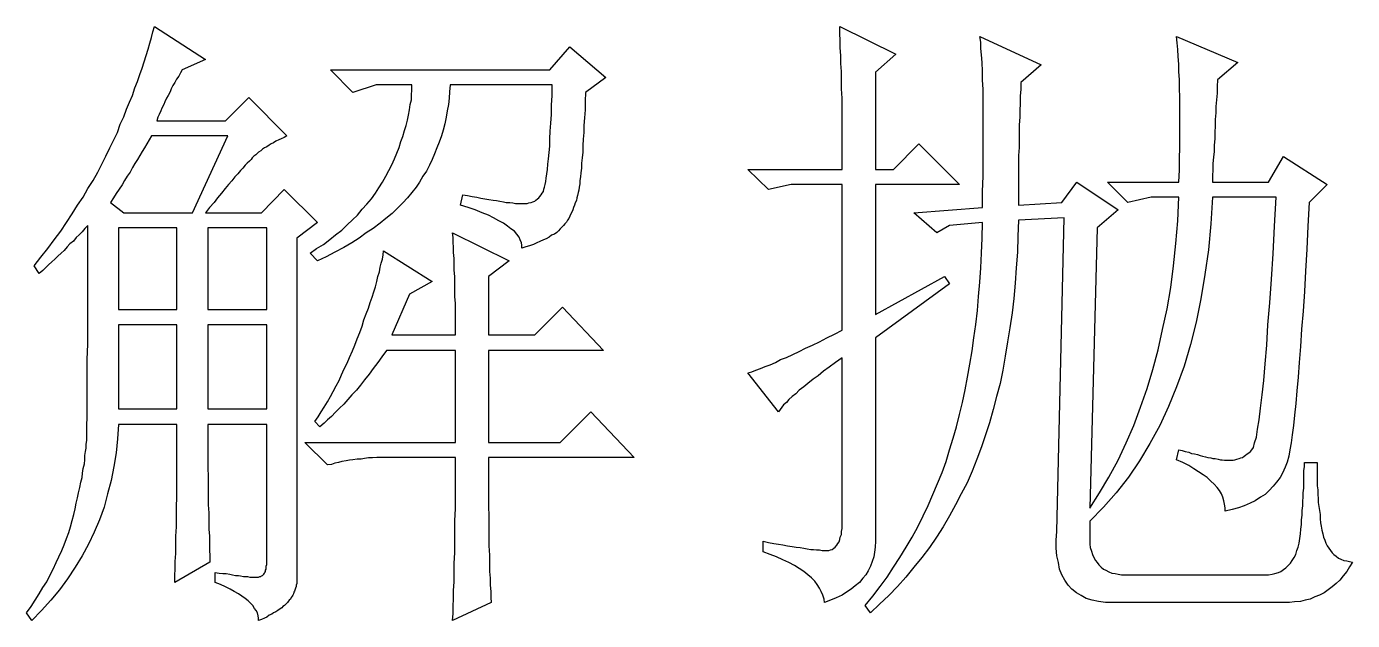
# Model space of a CAD drawing. Extents: x -325 to 325, y -324 to 275.
# Drawn here: x -271 to -212.8, y -321 to -294.9 of the extents above; entities that cross this region are included whole.
import ezdxf

# ---------------------------------------------------------------- set-up
doc = ezdxf.new("R2010")
doc.units = 0
doc.header["$MEASUREMENT"] = 0
doc.layers.get('0').update_dxf_attribs({"linetype": 'CONTINUOUS'})

msp = doc.modelspace()

# ---------------------------------------------------------------- linework, layer by layer
for points in [[(-265.377559, -294.931523), (-263.142559, -296.379531), (-263.142559, -296.379531), (-264.158555, -296.836523), (-264.158555, -296.836523), (-264.234551, -296.963516), (-264.234551, -296.963516), (-264.311543, -297.116523), (-264.311543, -297.116523), (-264.412559, -297.243535), (-264.412559, -297.243535), (-264.488555, -297.395527), (-264.488555, -297.395527), (-264.565566, -297.52252), (-264.565566, -297.52252), (-264.641563, -297.675527), (-264.641563, -297.675527), (-264.692539, -297.802539), (-264.692539, -297.802539), (-264.768535, -297.954531), (-264.768535, -297.954531), (-264.844531, -298.081523), (-264.844531, -298.081523), (-264.920566, -298.233535), (-264.920566, -298.233535), (-264.971563, -298.360527), (-264.971563, -298.360527), (-265.047559, -298.513535), (-265.047559, -298.513535), (-265.098535, -298.640527), (-265.098535, -298.640527), (-265.174531, -298.79252), (-265.174531, -298.79252), (-265.225566, -298.919531), (-265.225566, -298.919531), (-265.276543, -299.072539), (-265.276543, -299.072539), (-262.253555, -299.072539), (-262.253555, -299.072539), (-261.237559, -298.056504), (-261.237559, -298.056504), (-259.561543, -299.732539), (-259.561543, -299.732539), (-259.688555, -299.808535), (-259.688555, -299.808535), (-259.815547, -299.859531), (-259.815547, -299.859531), (-259.916543, -299.910508), (-259.916543, -299.910508), (-260.043555, -299.961543), (-260.043555, -299.961543), (-260.145547, -300.037539), (-260.145547, -300.037539), (-260.247559, -300.088516), (-260.247559, -300.088516), (-260.348555, -300.138535), (-260.348555, -300.138535), (-260.450547, -300.215508), (-260.450547, -300.215508), (-260.551543, -300.265527), (-260.551543, -300.265527), (-260.628555, -300.316504), (-260.628555, -300.316504), (-260.704551, -300.392539), (-260.704551, -300.392539), (-260.805547, -300.443535), (-260.805547, -300.443535), (-260.882559, -300.519531), (-260.882559, -300.519531), (-260.932559, -300.570527), (-260.932559, -300.570527), (-261.009551, -300.621543), (-261.009551, -300.621543), (-261.085547, -300.697539), (-261.085547, -300.697539), (-261.136563, -300.773535), (-261.136563, -300.773535), (-261.212559, -300.850508), (-261.212559, -300.850508), (-261.313555, -300.926543), (-261.313555, -300.926543), (-261.390527, -301.027539), (-261.390527, -301.027539), (-261.491543, -301.154531), (-261.491543, -301.154531), (-261.593555, -301.256543), (-261.593555, -301.256543), (-261.720547, -301.408535), (-261.720547, -301.408535), (-261.847559, -301.535508), (-261.847559, -301.535508), (-261.974551, -301.713535), (-261.974551, -301.713535), (-262.126563, -301.866523), (-262.126563, -301.866523), (-262.279531, -302.043535), (-262.279531, -302.043535), (-262.431563, -302.24752), (-262.431563, -302.24752), (-262.609551, -302.450547), (-262.609551, -302.450547), (-262.761563, -302.653516), (-262.761563, -302.653516), (-262.964551, -302.88252), (-262.964551, -302.88252), (-263.142559, -303.110547), (-263.142559, -303.110547), (-260.678555, -303.110547), (-260.678555, -303.110547), (-259.688555, -302.094512), (-259.688555, -302.094512), (-258.215547, -303.54252), (-258.215547, -303.54252), (-259.129551, -304.228516), (-259.129551, -304.228516), (-259.129551, -319.112539), (-259.129551, -319.112539), (-259.129551, -319.188535), (-259.129551, -319.188535), (-259.129551, -319.265508), (-259.129551, -319.265508), (-259.129551, -319.315527), (-259.129551, -319.315527), (-259.129551, -319.392539), (-259.129551, -319.392539), (-259.154551, -319.468535), (-259.154551, -319.468535), (-259.154551, -319.519512), (-259.154551, -319.519512), (-259.180547, -319.595508), (-259.180547, -319.595508), (-259.205547, -319.646543), (-259.205547, -319.646543), (-259.231543, -319.722539), (-259.231543, -319.722539), (-259.256543, -319.773516), (-259.256543, -319.773516), (-259.281543, -319.849512), (-259.281543, -319.849512), (-259.307559, -319.900508), (-259.307559, -319.900508), (-259.332539, -319.950527), (-259.332539, -319.950527), (-259.383555, -320.001504), (-259.383555, -320.001504), (-259.408555, -320.077539), (-259.408555, -320.077539), (-259.459551, -320.128535), (-259.459551, -320.128535), (-259.510547, -320.179531), (-259.510547, -320.179531), (-259.535547, -320.230508), (-259.535547, -320.230508), (-259.612559, -320.306543), (-259.612559, -320.306543), (-259.662539, -320.357539), (-259.662539, -320.357539), (-259.739551, -320.408516), (-259.739551, -320.408516), (-259.789551, -320.458535), (-259.789551, -320.458535), (-259.866562, -320.509531), (-259.866562, -320.509531), (-259.967559, -320.585527), (-259.967559, -320.585527), (-260.043555, -320.636504), (-260.043555, -320.636504), (-260.145547, -320.687539), (-260.145547, -320.687539), (-260.221543, -320.738516), (-260.221543, -320.738516), (-260.348555, -320.789512), (-260.348555, -320.789512), (-260.450547, -320.865508), (-260.450547, -320.865508), (-260.551543, -320.916543), (-260.551543, -320.916543), (-260.678555, -320.966504), (-260.678555, -320.966504), (-260.805547, -321.017539), (-260.805547, -321.017539), (-260.805547, -320.916543), (-260.805547, -320.916543), (-260.831563, -320.814512), (-260.831563, -320.814512), (-260.856543, -320.687539), (-260.856543, -320.687539), (-260.907559, -320.585527), (-260.907559, -320.585527), (-260.983555, -320.484512), (-260.983555, -320.484512), (-261.059551, -320.357539), (-261.059551, -320.357539), (-261.161543, -320.255527), (-261.161543, -320.255527), (-261.263555, -320.154512), (-261.263555, -320.154512), (-261.390527, -320.052539), (-261.390527, -320.052539), (-261.542559, -319.950527), (-261.542559, -319.950527), (-261.694551, -319.849512), (-261.694551, -319.849512), (-261.872559, -319.747539), (-261.872559, -319.747539), (-262.050547, -319.646543), (-262.050547, -319.646543), (-262.253555, -319.544531), (-262.253555, -319.544531), (-262.482559, -319.44252), (-262.482559, -319.44252), (-262.710547, -319.341504), (-262.710547, -319.341504), (-262.710547, -318.909531), (-262.710547, -318.909531), (-262.533555, -318.934531), (-262.533555, -318.934531), (-262.380547, -318.960527), (-262.380547, -318.960527), (-262.228555, -318.960527), (-262.228555, -318.960527), (-262.075547, -318.985527), (-262.075547, -318.985527), (-261.948555, -319.011543), (-261.948555, -319.011543), (-261.821543, -319.036504), (-261.821543, -319.036504), (-261.694551, -319.036504), (-261.694551, -319.036504), (-261.593555, -319.061523), (-261.593555, -319.061523), (-261.466563, -319.087539), (-261.466563, -319.087539), (-261.364551, -319.087539), (-261.364551, -319.087539), (-261.288555, -319.087539), (-261.288555, -319.087539), (-261.186543, -319.112539), (-261.186543, -319.112539), (-261.110547, -319.112539), (-261.110547, -319.112539), (-261.034551, -319.112539), (-261.034551, -319.112539), (-260.958555, -319.112539), (-260.958555, -319.112539), (-260.907559, -319.112539), (-260.907559, -319.112539), (-260.856543, -319.112539), (-260.856543, -319.112539), (-260.805547, -319.112539), (-260.805547, -319.112539), (-260.755547, -319.087539), (-260.755547, -319.087539), (-260.704551, -319.087539), (-260.704551, -319.087539), (-260.678555, -319.061523), (-260.678555, -319.061523), (-260.628555, -319.036504), (-260.628555, -319.036504), (-260.602559, -319.011543), (-260.602559, -319.011543), (-260.577559, -318.985527), (-260.577559, -318.985527), (-260.551543, -318.934531), (-260.551543, -318.934531), (-260.526543, -318.909531), (-260.526543, -318.909531), (-260.501562, -318.858535), (-260.501562, -318.858535), (-260.501562, -318.80752), (-260.501562, -318.80752), (-260.475547, -318.757539), (-260.475547, -318.757539), (-260.475547, -318.680527), (-260.475547, -318.680527), (-260.475547, -318.630508), (-260.475547, -318.630508), (-260.450547, -318.553535), (-260.450547, -318.553535), (-260.450547, -312.40752), (-260.450547, -312.40752), (-263.041563, -312.40752), (-263.041563, -312.40752), (-263.041563, -312.889512), (-263.041563, -312.889512), (-263.041563, -313.37252), (-263.041563, -313.37252), (-263.041563, -313.829512), (-263.041563, -313.829512), (-263.041563, -314.286523), (-263.041563, -314.286523), (-263.015547, -314.718516), (-263.015547, -314.718516), (-263.015547, -315.150527), (-263.015547, -315.150527), (-263.015547, -315.531523), (-263.015547, -315.531523), (-263.015547, -315.93752), (-263.015547, -315.93752), (-262.990566, -316.293535), (-262.990566, -316.293535), (-262.990566, -316.648516), (-262.990566, -316.648516), (-262.990566, -317.004531), (-262.990566, -317.004531), (-262.964551, -317.309531), (-262.964551, -317.309531), (-262.964551, -317.614531), (-262.964551, -317.614531), (-262.964551, -317.918535), (-262.964551, -317.918535), (-262.939551, -318.198535), (-262.939551, -318.198535), (-262.939551, -318.452539), (-262.939551, -318.452539), (-264.488555, -319.341504), (-264.488555, -319.341504), (-264.488555, -319.061523), (-264.488555, -319.061523), (-264.463535, -318.731523), (-264.463535, -318.731523), (-264.463535, -318.426523), (-264.463535, -318.426523), (-264.438535, -318.071523), (-264.438535, -318.071523), (-264.438535, -317.690527), (-264.438535, -317.690527), (-264.438535, -317.309531), (-264.438535, -317.309531), (-264.412559, -316.90252), (-264.412559, -316.90252), (-264.412559, -316.496523), (-264.412559, -316.496523), (-264.412559, -316.039531), (-264.412559, -316.039531), (-264.387539, -315.58252), (-264.387539, -315.58252), (-264.387539, -315.099531), (-264.387539, -315.099531), (-264.387539, -314.591523), (-264.387539, -314.591523), (-264.387539, -314.083516), (-264.387539, -314.083516), (-264.387539, -313.524512), (-264.387539, -313.524512), (-264.387539, -312.965508), (-264.387539, -312.965508), (-264.387539, -312.40752), (-264.387539, -312.40752), (-266.952539, -312.40752), (-266.952539, -312.40752), (-267.003535, -313.04252), (-267.003535, -313.04252), (-267.054551, -313.651523), (-267.054551, -313.651523), (-267.155566, -314.261523), (-267.155566, -314.261523), (-267.282539, -314.870527), (-267.282539, -314.870527), (-267.435547, -315.455527), (-267.435547, -315.455527), (-267.587539, -316.039531), (-267.587539, -316.039531), (-267.790547, -316.598535), (-267.790547, -316.598535), (-268.019551, -317.131523), (-268.019551, -317.131523), (-268.273555, -317.664531), (-268.273555, -317.664531), (-268.552539, -318.17252), (-268.552539, -318.17252), (-268.857539, -318.680527), (-268.857539, -318.680527), (-269.187539, -319.188535), (-269.187539, -319.188535), (-269.543555, -319.671504), (-269.543555, -319.671504), (-269.924551, -320.128535), (-269.924551, -320.128535), (-270.330547, -320.585527), (-270.330547, -320.585527), (-270.762559, -321.017539), (-270.762559, -321.017539), (-270.991562, -320.687539), (-270.991562, -320.687539), (-270.788555, -320.408516), (-270.788555, -320.408516), (-270.610547, -320.128535), (-270.610547, -320.128535), (-270.432559, -319.849512), (-270.432559, -319.849512), (-270.280547, -319.569531), (-270.280547, -319.569531), (-270.102559, -319.315527), (-270.102559, -319.315527), (-269.975547, -319.036504), (-269.975547, -319.036504), (-269.822539, -318.757539), (-269.822539, -318.757539), (-269.695547, -318.47752), (-269.695547, -318.47752), (-269.568555, -318.223535), (-269.568555, -318.223535), (-269.441543, -317.944531), (-269.441543, -317.944531), (-269.340547, -317.690527), (-269.340547, -317.690527), (-269.238555, -317.410527), (-269.238555, -317.410527), (-269.137559, -317.156523), (-269.137559, -317.156523), (-269.060547, -316.90252), (-269.060547, -316.90252), (-268.984551, -316.623535), (-268.984551, -316.623535), (-268.908555, -316.369531), (-268.908555, -316.369531), (-268.857539, -316.115527), (-268.857539, -316.115527), (-268.806543, -315.861523), (-268.806543, -315.861523), (-268.756543, -315.63252), (-268.756543, -315.63252), (-268.705547, -315.404531), (-268.705547, -315.404531), (-268.654551, -315.175527), (-268.654551, -315.175527), (-268.603555, -314.94752), (-268.603555, -314.94752), (-268.552539, -314.743516), (-268.552539, -314.743516), (-268.527539, -314.540527), (-268.527539, -314.540527), (-268.502559, -314.33752), (-268.502559, -314.33752), (-268.451543, -314.134531), (-268.451543, -314.134531), (-268.425547, -313.956523), (-268.425547, -313.956523), (-268.425547, -313.778516), (-268.425547, -313.778516), (-268.400547, -313.600508), (-268.400547, -313.600508), (-268.375547, -313.448516), (-268.375547, -313.448516), (-268.375547, -313.270547), (-268.375547, -313.270547), (-268.349551, -313.118516), (-268.349551, -313.118516), (-268.349551, -312.965508), (-268.349551, -312.965508), (-268.349551, -312.711543), (-268.349551, -312.711543), (-268.349551, -312.43252), (-268.349551, -312.43252), (-268.324551, -312.10252), (-268.324551, -312.10252), (-268.324551, -311.695508), (-268.324551, -311.695508), (-268.324551, -311.238535), (-268.324551, -311.238535), (-268.324551, -310.730508), (-268.324551, -310.730508), (-268.324551, -310.171523), (-268.324551, -310.171523), (-268.324551, -309.562539), (-268.324551, -309.562539), (-268.298535, -308.876523), (-268.298535, -308.876523), (-268.298535, -308.139531), (-268.298535, -308.139531), (-268.298535, -307.35252), (-268.298535, -307.35252), (-268.298535, -306.514531), (-268.298535, -306.514531), (-268.298535, -305.625527), (-268.298535, -305.625527), (-268.298535, -304.660527), (-268.298535, -304.660527), (-268.298535, -303.669512), (-268.298535, -303.669512), (-268.425547, -303.796523), (-268.425547, -303.796523), (-268.552539, -303.948516), (-268.552539, -303.948516), (-268.679551, -304.075547), (-268.679551, -304.075547), (-268.806543, -304.20252), (-268.806543, -304.20252), (-268.933555, -304.355527), (-268.933555, -304.355527), (-269.086543, -304.48252), (-269.086543, -304.48252), (-269.213555, -304.609531), (-269.213555, -304.609531), (-269.340547, -304.761523), (-269.340547, -304.761523), (-269.467559, -304.888516), (-269.467559, -304.888516), (-269.619551, -305.015527), (-269.619551, -305.015527), (-269.746543, -305.14252), (-269.746543, -305.14252), (-269.873555, -305.269531), (-269.873555, -305.269531), (-270.026563, -305.396523), (-270.026563, -305.396523), (-270.153555, -305.523516), (-270.153555, -305.523516), (-270.280547, -305.650527), (-270.280547, -305.650527), (-270.432559, -305.77752), (-270.432559, -305.77752), (-270.661563, -305.44752), (-270.661563, -305.44752), (-270.356543, -305.066523), (-270.356543, -305.066523), (-270.051543, -304.685527), (-270.051543, -304.685527), (-269.772559, -304.304512), (-269.772559, -304.304512), (-269.492539, -303.923516), (-269.492539, -303.923516), (-269.238555, -303.54252), (-269.238555, -303.54252), (-268.984551, -303.161523), (-268.984551, -303.161523), (-268.756543, -302.780547), (-268.756543, -302.780547), (-268.502559, -302.424512), (-268.502559, -302.424512), (-268.298535, -302.043535), (-268.298535, -302.043535), (-268.070547, -301.688516), (-268.070547, -301.688516), (-267.867559, -301.332539), (-267.867559, -301.332539), (-267.689551, -300.97752), (-267.689551, -300.97752), (-267.511543, -300.621543), (-267.511543, -300.621543), (-267.333535, -300.265527), (-267.333535, -300.265527), (-267.155566, -299.910508), (-267.155566, -299.910508), (-267.003535, -299.580508), (-267.003535, -299.580508), (-266.876543, -299.224531), (-266.876543, -299.224531), (-266.724551, -298.894531), (-266.724551, -298.894531), (-266.597539, -298.564531), (-266.597539, -298.564531), (-266.470547, -298.259531), (-266.470547, -298.259531), (-266.343555, -297.954531), (-266.343555, -297.954531), (-266.241543, -297.624531), (-266.241543, -297.624531), (-266.11457, -297.344531), (-266.11457, -297.344531), (-266.012559, -297.040527), (-266.012559, -297.040527), (-265.911543, -296.760527), (-265.911543, -296.760527), (-265.835547, -296.481523), (-265.835547, -296.481523), (-265.733535, -296.201523), (-265.733535, -296.201523), (-265.657539, -295.92252), (-265.657539, -295.92252), (-265.581543, -295.668516), (-265.581543, -295.668516), (-265.504531, -295.414531), (-265.504531, -295.414531), (-265.454551, -295.160527), (-265.454551, -295.160527), (-265.377559, -294.931523)], [(-235.202559, -301.205508), (-235.202559, -300.723516), (-235.202559, -300.723516), (-235.202559, -300.240508), (-235.202559, -300.240508), (-235.202559, -299.783535), (-235.202559, -299.783535), (-235.202559, -299.326543), (-235.202559, -299.326543), (-235.202559, -298.894531), (-235.202559, -298.894531), (-235.202559, -298.48752), (-235.202559, -298.48752), (-235.202559, -298.081523), (-235.202559, -298.081523), (-235.228535, -297.675527), (-235.228535, -297.675527), (-235.228535, -297.294531), (-235.228535, -297.294531), (-235.228535, -296.913535), (-235.228535, -296.913535), (-235.253535, -296.55752), (-235.253535, -296.55752), (-235.253535, -296.201523), (-235.253535, -296.201523), (-235.278555, -295.871523), (-235.278555, -295.871523), (-235.278555, -295.541523), (-235.278555, -295.541523), (-235.30457, -295.236523), (-235.30457, -295.236523), (-235.30457, -294.931523), (-235.30457, -294.931523), (-232.840547, -296.151523), (-232.840547, -296.151523), (-233.729551, -296.938535), (-233.729551, -296.938535), (-233.729551, -301.205508), (-233.729551, -301.205508), (-232.942559, -301.205508), (-232.942559, -301.205508), (-231.824551, -300.088516), (-231.824551, -300.088516), (-230.046543, -301.866523), (-230.046543, -301.866523), (-233.729551, -301.866523), (-233.729551, -301.866523), (-233.729551, -307.581523), (-233.729551, -307.581523), (-230.706543, -305.904531), (-230.706543, -305.904531), (-230.478555, -306.234531), (-230.478555, -306.234531), (-233.729551, -308.597539), (-233.729551, -308.597539), (-233.729551, -317.53752), (-233.729551, -317.53752), (-233.754551, -317.791523), (-233.754551, -317.791523), (-233.780566, -318.020527), (-233.780566, -318.020527), (-233.805547, -318.223535), (-233.805547, -318.223535), (-233.881563, -318.426523), (-233.881563, -318.426523), (-233.958535, -318.630508), (-233.958535, -318.630508), (-234.059551, -318.833535), (-234.059551, -318.833535), (-234.161563, -319.011543), (-234.161563, -319.011543), (-234.288535, -319.163535), (-234.288535, -319.163535), (-234.440566, -319.341504), (-234.440566, -319.341504), (-234.618535, -319.493535), (-234.618535, -319.493535), (-234.796563, -319.646543), (-234.796563, -319.646543), (-234.999531, -319.773516), (-234.999531, -319.773516), (-235.202559, -319.900508), (-235.202559, -319.900508), (-235.456563, -320.027539), (-235.456563, -320.027539), (-235.710566, -320.128535), (-235.710566, -320.128535), (-235.964531, -320.230508), (-235.964531, -320.230508), (-235.990547, -320.077539), (-235.990547, -320.077539), (-236.040566, -319.900508), (-236.040566, -319.900508), (-236.117539, -319.747539), (-236.117539, -319.747539), (-236.193535, -319.595508), (-236.193535, -319.595508), (-236.294531, -319.44252), (-236.294531, -319.44252), (-236.396543, -319.290527), (-236.396543, -319.290527), (-236.548535, -319.138535), (-236.548535, -319.138535), (-236.701543, -319.011543), (-236.701543, -319.011543), (-236.879551, -318.858535), (-236.879551, -318.858535), (-237.082539, -318.731523), (-237.082539, -318.731523), (-237.285547, -318.604531), (-237.285547, -318.604531), (-237.539551, -318.47752), (-237.539551, -318.47752), (-237.793574, -318.350527), (-237.793574, -318.350527), (-238.072539, -318.223535), (-238.072539, -318.223535), (-238.352539, -318.122539), (-238.352539, -318.122539), (-238.657559, -317.995527), (-238.657559, -317.995527), (-238.657559, -317.53752), (-238.657559, -317.53752), (-238.428555, -317.588535), (-238.428555, -317.588535), (-238.19957, -317.639531), (-238.19957, -317.639531), (-237.996543, -317.664531), (-237.996543, -317.664531), (-237.793574, -317.690527), (-237.793574, -317.690527), (-237.590547, -317.741504), (-237.590547, -317.741504), (-237.387539, -317.766523), (-237.387539, -317.766523), (-237.209551, -317.791523), (-237.209551, -317.791523), (-237.031543, -317.817539), (-237.031543, -317.817539), (-236.879551, -317.84252), (-236.879551, -317.84252), (-236.726543, -317.868535), (-236.726543, -317.868535), (-236.574551, -317.893535), (-236.574551, -317.893535), (-236.447539, -317.893535), (-236.447539, -317.893535), (-236.320547, -317.918535), (-236.320547, -317.918535), (-236.193535, -317.918535), (-236.193535, -317.918535), (-236.066543, -317.944531), (-236.066543, -317.944531), (-235.964531, -317.944531), (-235.964531, -317.944531), (-235.888535, -317.944531), (-235.888535, -317.944531), (-235.786563, -317.944531), (-235.786563, -317.944531), (-235.710566, -317.918535), (-235.710566, -317.918535), (-235.63457, -317.893535), (-235.63457, -317.893535), (-235.558535, -317.84252), (-235.558535, -317.84252), (-235.507539, -317.791523), (-235.507539, -317.791523), (-235.431543, -317.715527), (-235.431543, -317.715527), (-235.380566, -317.639531), (-235.380566, -317.639531), (-235.329531, -317.563535), (-235.329531, -317.563535), (-235.30457, -317.461523), (-235.30457, -317.461523), (-235.278555, -317.360527), (-235.278555, -317.360527), (-235.228535, -317.233535), (-235.228535, -317.233535), (-235.228535, -317.106523), (-235.228535, -317.106523), (-235.202559, -316.979531), (-235.202559, -316.979531), (-235.202559, -316.826523), (-235.202559, -316.826523), (-235.202559, -316.648516), (-235.202559, -316.648516), (-235.202559, -309.486543), (-235.202559, -309.486543), (-235.482539, -309.689531), (-235.482539, -309.689531), (-235.761563, -309.892539), (-235.761563, -309.892539), (-236.015566, -310.070508), (-236.015566, -310.070508), (-236.244551, -310.273535), (-236.244551, -310.273535), (-236.472539, -310.425527), (-236.472539, -310.425527), (-236.701543, -310.603535), (-236.701543, -310.603535), (-236.879551, -310.756543), (-236.879551, -310.756543), (-237.082539, -310.908535), (-237.082539, -310.908535), (-237.23457, -311.060527), (-237.23457, -311.060527), (-237.387539, -311.187539), (-237.387539, -311.187539), (-237.539551, -311.314531), (-237.539551, -311.314531), (-237.641543, -311.441504), (-237.641543, -311.441504), (-237.768555, -311.543516), (-237.768555, -311.543516), (-237.844551, -311.645547), (-237.844551, -311.645547), (-237.920547, -311.746543), (-237.920547, -311.746543), (-237.996543, -311.848516), (-237.996543, -311.848516), (-239.342539, -310.146504), (-239.342539, -310.146504), (-239.165547, -310.095527), (-239.165547, -310.095527), (-238.987559, -310.019531), (-238.987559, -310.019531), (-238.784551, -309.943535), (-238.784551, -309.943535), (-238.580547, -309.867539), (-238.580547, -309.867539), (-238.352539, -309.790527), (-238.352539, -309.790527), (-238.123535, -309.689531), (-238.123535, -309.689531), (-237.895547, -309.562539), (-237.895547, -309.562539), (-237.641543, -309.460527), (-237.641543, -309.460527), (-237.361543, -309.333535), (-237.361543, -309.333535), (-237.082539, -309.206523), (-237.082539, -309.206523), (-236.802539, -309.054531), (-236.802539, -309.054531), (-236.498574, -308.927539), (-236.498574, -308.927539), (-236.193535, -308.774531), (-236.193535, -308.774531), (-235.863535, -308.597539), (-235.863535, -308.597539), (-235.532559, -308.444531), (-235.532559, -308.444531), (-235.202559, -308.266523), (-235.202559, -308.266523), (-235.202559, -301.866523), (-235.202559, -301.866523), (-237.437539, -301.866523), (-237.437539, -301.866523), (-238.428555, -302.094512), (-238.428555, -302.094512), (-239.342539, -301.205508), (-239.342539, -301.205508), (-235.202559, -301.205508)], [(-220.419551, -301.764512), (-220.394551, -301.231543), (-220.394551, -301.231543), (-220.394551, -300.723516), (-220.394551, -300.723516), (-220.369551, -300.240508), (-220.369551, -300.240508), (-220.369551, -299.75752), (-220.369551, -299.75752), (-220.369551, -299.300527), (-220.369551, -299.300527), (-220.369551, -298.868535), (-220.369551, -298.868535), (-220.369551, -298.437539), (-220.369551, -298.437539), (-220.369551, -298.030527), (-220.369551, -298.030527), (-220.394551, -297.649531), (-220.394551, -297.649531), (-220.394551, -297.268535), (-220.394551, -297.268535), (-220.419551, -296.913535), (-220.419551, -296.913535), (-220.419551, -296.58252), (-220.419551, -296.58252), (-220.445547, -296.25252), (-220.445547, -296.25252), (-220.470547, -295.94752), (-220.470547, -295.94752), (-220.496563, -295.643535), (-220.496563, -295.643535), (-220.521543, -295.363516), (-220.521543, -295.363516), (-217.829551, -296.506523), (-217.829551, -296.506523), (-218.718555, -297.268535), (-218.718555, -297.268535), (-218.743555, -297.573535), (-218.743555, -297.573535), (-218.743555, -297.85252), (-218.743555, -297.85252), (-218.768535, -298.15752), (-218.768535, -298.15752), (-218.794551, -298.437539), (-218.794551, -298.437539), (-218.794551, -298.716523), (-218.794551, -298.716523), (-218.819551, -299.021504), (-218.819551, -299.021504), (-218.819551, -299.300527), (-218.819551, -299.300527), (-218.845547, -299.580508), (-218.845547, -299.580508), (-218.845547, -299.859531), (-218.845547, -299.859531), (-218.870547, -300.138535), (-218.870547, -300.138535), (-218.870547, -300.418535), (-218.870547, -300.418535), (-218.895547, -300.672539), (-218.895547, -300.672539), (-218.921543, -300.951504), (-218.921543, -300.951504), (-218.921543, -301.231543), (-218.921543, -301.231543), (-218.946543, -301.485547), (-218.946543, -301.485547), (-218.946543, -301.764512), (-218.946543, -301.764512), (-216.482559, -301.764512), (-216.482559, -301.764512), (-215.822539, -300.646523), (-215.822539, -300.646523), (-213.917559, -301.866523), (-213.917559, -301.866523), (-214.704551, -302.653516), (-214.704551, -302.653516), (-214.755566, -303.694512), (-214.755566, -303.694512), (-214.806563, -304.710547), (-214.806563, -304.710547), (-214.857539, -305.676523), (-214.857539, -305.676523), (-214.908535, -306.565527), (-214.908535, -306.565527), (-214.958555, -307.428535), (-214.958555, -307.428535), (-215.035566, -308.216504), (-215.035566, -308.216504), (-215.085527, -308.978535), (-215.085527, -308.978535), (-215.136563, -309.689531), (-215.136563, -309.689531), (-215.187559, -310.324512), (-215.187559, -310.324512), (-215.238535, -310.933535), (-215.238535, -310.933535), (-215.28957, -311.492539), (-215.28957, -311.492539), (-215.339551, -312.000508), (-215.339551, -312.000508), (-215.390566, -312.457539), (-215.390566, -312.457539), (-215.441563, -312.864512), (-215.441563, -312.864512), (-215.492539, -313.219512), (-215.492539, -313.219512), (-215.543535, -313.524512), (-215.543535, -313.524512), (-215.593555, -313.804531), (-215.593555, -313.804531), (-215.670547, -314.058516), (-215.670547, -314.058516), (-215.746543, -314.286523), (-215.746543, -314.286523), (-215.873535, -314.540527), (-215.873535, -314.540527), (-215.974531, -314.743516), (-215.974531, -314.743516), (-216.127539, -314.94752), (-216.127539, -314.94752), (-216.279531, -315.124512), (-216.279531, -315.124512), (-216.457539, -315.30252), (-216.457539, -315.30252), (-216.635547, -315.480527), (-216.635547, -315.480527), (-216.838535, -315.60752), (-216.838535, -315.60752), (-217.067539, -315.759531), (-217.067539, -315.759531), (-217.295566, -315.861523), (-217.295566, -315.861523), (-217.54957, -315.988516), (-217.54957, -315.988516), (-217.803535, -316.064531), (-217.803535, -316.064531), (-218.083555, -316.140527), (-218.083555, -316.140527), (-218.387539, -316.21752), (-218.387539, -316.21752), (-218.387539, -316.064531), (-218.387539, -316.064531), (-218.413555, -315.91252), (-218.413555, -315.91252), (-218.438535, -315.759531), (-218.438535, -315.759531), (-218.489551, -315.60752), (-218.489551, -315.60752), (-218.540547, -315.455527), (-218.540547, -315.455527), (-218.641543, -315.30252), (-218.641543, -315.30252), (-218.743555, -315.175527), (-218.743555, -315.175527), (-218.870547, -315.023516), (-218.870547, -315.023516), (-219.022539, -314.896523), (-219.022539, -314.896523), (-219.175547, -314.743516), (-219.175547, -314.743516), (-219.353555, -314.616523), (-219.353555, -314.616523), (-219.556543, -314.489512), (-219.556543, -314.489512), (-219.759551, -314.36252), (-219.759551, -314.36252), (-219.988555, -314.210527), (-219.988555, -314.210527), (-220.242559, -314.083516), (-220.242559, -314.083516), (-220.521543, -313.956523), (-220.521543, -313.956523), (-220.419551, -313.524512), (-220.419551, -313.524512), (-220.267559, -313.550527), (-220.267559, -313.550527), (-220.140547, -313.600508), (-220.140547, -313.600508), (-219.988555, -313.626523), (-219.988555, -313.626523), (-219.861543, -313.67752), (-219.861543, -313.67752), (-219.734551, -313.70252), (-219.734551, -313.70252), (-219.607559, -313.72752), (-219.607559, -313.72752), (-219.480547, -313.778516), (-219.480547, -313.778516), (-219.378555, -313.804531), (-219.378555, -313.804531), (-219.251543, -313.829512), (-219.251543, -313.829512), (-219.149551, -313.854512), (-219.149551, -313.854512), (-219.022539, -313.880527), (-219.022539, -313.880527), (-218.921543, -313.905547), (-218.921543, -313.905547), (-218.819551, -313.905547), (-218.819551, -313.905547), (-218.692539, -313.931523), (-218.692539, -313.931523), (-218.591543, -313.956523), (-218.591543, -313.956523), (-218.51457, -313.956523), (-218.51457, -313.956523), (-218.413555, -313.981523), (-218.413555, -313.981523), (-218.311543, -313.981523), (-218.311543, -313.981523), (-218.210547, -313.981523), (-218.210547, -313.981523), (-218.133535, -313.981523), (-218.133535, -313.981523), (-218.032539, -313.981523), (-218.032539, -313.981523), (-217.956543, -313.956523), (-217.956543, -313.956523), (-217.87957, -313.931523), (-217.87957, -313.931523), (-217.778555, -313.905547), (-217.778555, -313.905547), (-217.702539, -313.880527), (-217.702539, -313.880527), (-217.625566, -313.854512), (-217.625566, -313.854512), (-217.54957, -313.804531), (-217.54957, -313.804531), (-217.498535, -313.753516), (-217.498535, -313.753516), (-217.422539, -313.70252), (-217.422539, -313.70252), (-217.346543, -313.651523), (-217.346543, -313.651523), (-217.270547, -313.600508), (-217.270547, -313.600508), (-217.21957, -313.524512), (-217.21957, -313.524512), (-217.143574, -313.423516), (-217.143574, -313.423516), (-217.092539, -313.219512), (-217.092539, -313.219512), (-217.016543, -312.965508), (-217.016543, -312.965508), (-216.965547, -312.610527), (-216.965547, -312.610527), (-216.889551, -312.203535), (-216.889551, -312.203535), (-216.838535, -311.695508), (-216.838535, -311.695508), (-216.762539, -311.111543), (-216.762539, -311.111543), (-216.686543, -310.476504), (-216.686543, -310.476504), (-216.635547, -309.740508), (-216.635547, -309.740508), (-216.559551, -308.927539), (-216.559551, -308.927539), (-216.508535, -308.038535), (-216.508535, -308.038535), (-216.432539, -307.073535), (-216.432539, -307.073535), (-216.355566, -306.031523), (-216.355566, -306.031523), (-216.279531, -304.914531), (-216.279531, -304.914531), (-216.228535, -303.694512), (-216.228535, -303.694512), (-216.152539, -302.424512), (-216.152539, -302.424512), (-218.946543, -302.424512), (-218.946543, -302.424512), (-219.022539, -303.593516), (-219.022539, -303.593516), (-219.124551, -304.736523), (-219.124551, -304.736523), (-219.276543, -305.828516), (-219.276543, -305.828516), (-219.454551, -306.895527), (-219.454551, -306.895527), (-219.657539, -307.911523), (-219.657539, -307.911523), (-219.911543, -308.901523), (-219.911543, -308.901523), (-220.191543, -309.841504), (-220.191543, -309.841504), (-220.521543, -310.756543), (-220.521543, -310.756543), (-220.877559, -311.619512), (-220.877559, -311.619512), (-221.258555, -312.457539), (-221.258555, -312.457539), (-221.689551, -313.245527), (-221.689551, -313.245527), (-222.147559, -314.00752), (-222.147559, -314.00752), (-222.629551, -314.718516), (-222.629551, -314.718516), (-223.163555, -315.404531), (-223.163555, -315.404531), (-223.721563, -316.039531), (-223.721563, -316.039531), (-224.331563, -316.648516), (-224.331563, -316.648516), (-224.331563, -317.664531), (-224.331563, -317.664531), (-224.306563, -317.817539), (-224.306563, -317.817539), (-224.255566, -317.969531), (-224.255566, -317.969531), (-224.204531, -318.122539), (-224.204531, -318.122539), (-224.153555, -318.249531), (-224.153555, -318.249531), (-224.077559, -318.376504), (-224.077559, -318.376504), (-224.001563, -318.47752), (-224.001563, -318.47752), (-223.925566, -318.579531), (-223.925566, -318.579531), (-223.823555, -318.680527), (-223.823555, -318.680527), (-223.721563, -318.757539), (-223.721563, -318.757539), (-223.620566, -318.80752), (-223.620566, -318.80752), (-223.493555, -318.884531), (-223.493555, -318.884531), (-223.366563, -318.934531), (-223.366563, -318.934531), (-223.213555, -318.960527), (-223.213555, -318.960527), (-223.086543, -318.985527), (-223.086543, -318.985527), (-222.934551, -319.011543), (-222.934551, -319.011543), (-222.756563, -319.011543), (-222.756563, -319.011543), (-216.482559, -319.011543), (-216.482559, -319.011543), (-216.330566, -318.985527), (-216.330566, -318.985527), (-216.203535, -318.960527), (-216.203535, -318.960527), (-216.051543, -318.909531), (-216.051543, -318.909531), (-215.94957, -318.858535), (-215.94957, -318.858535), (-215.822539, -318.782539), (-215.822539, -318.782539), (-215.720566, -318.706504), (-215.720566, -318.706504), (-215.61957, -318.604531), (-215.61957, -318.604531), (-215.517559, -318.503535), (-215.517559, -318.503535), (-215.441563, -318.376504), (-215.441563, -318.376504), (-215.365566, -318.249531), (-215.365566, -318.249531), (-215.28957, -318.122539), (-215.28957, -318.122539), (-215.238535, -317.944531), (-215.238535, -317.944531), (-215.187559, -317.791523), (-215.187559, -317.791523), (-215.136563, -317.614531), (-215.136563, -317.614531), (-215.111563, -317.410527), (-215.111563, -317.410527), (-215.085527, -317.20752), (-215.085527, -317.20752), (-215.060566, -317.004531), (-215.060566, -317.004531), (-215.035566, -316.801523), (-215.035566, -316.801523), (-215.035566, -316.598535), (-215.035566, -316.598535), (-215.009531, -316.394531), (-215.009531, -316.394531), (-215.009531, -316.191523), (-215.009531, -316.191523), (-214.984531, -315.988516), (-214.984531, -315.988516), (-214.984531, -315.785527), (-214.984531, -315.785527), (-214.958555, -315.58252), (-214.958555, -315.58252), (-214.958555, -315.404531), (-214.958555, -315.404531), (-214.933535, -315.201523), (-214.933535, -315.201523), (-214.933535, -315.023516), (-214.933535, -315.023516), (-214.933535, -314.820527), (-214.933535, -314.820527), (-214.933535, -314.64252), (-214.933535, -314.64252), (-214.933535, -314.439531), (-214.933535, -314.439531), (-214.908535, -314.261523), (-214.908535, -314.261523), (-214.908535, -314.083516), (-214.908535, -314.083516), (-214.349531, -314.083516), (-214.349531, -314.083516), (-214.349531, -314.286523), (-214.349531, -314.286523), (-214.349531, -314.489512), (-214.349531, -314.489512), (-214.349531, -314.693516), (-214.349531, -314.693516), (-214.349531, -314.896523), (-214.349531, -314.896523), (-214.349531, -315.099531), (-214.349531, -315.099531), (-214.323555, -315.27752), (-214.323555, -315.27752), (-214.323555, -315.480527), (-214.323555, -315.480527), (-214.298555, -315.658535), (-214.298555, -315.658535), (-214.298555, -315.836523), (-214.298555, -315.836523), (-214.273535, -316.013516), (-214.273535, -316.013516), (-214.247559, -316.191523), (-214.247559, -316.191523), (-214.222559, -316.369531), (-214.222559, -316.369531), (-214.222559, -316.54752), (-214.222559, -316.54752), (-214.196563, -316.725527), (-214.196563, -316.725527), (-214.171563, -316.87752), (-214.171563, -316.87752), (-214.146563, -317.055527), (-214.146563, -317.055527), (-214.095566, -317.20752), (-214.095566, -317.20752), (-214.069551, -317.360527), (-214.069551, -317.360527), (-214.019531, -317.487539), (-214.019531, -317.487539), (-213.968555, -317.614531), (-213.968555, -317.614531), (-213.917559, -317.741504), (-213.917559, -317.741504), (-213.841563, -317.84252), (-213.841563, -317.84252), (-213.765566, -317.944531), (-213.765566, -317.944531), (-213.688555, -318.045527), (-213.688555, -318.045527), (-213.612559, -318.122539), (-213.612559, -318.122539), (-213.511563, -318.198535), (-213.511563, -318.198535), (-213.409551, -318.274531), (-213.409551, -318.274531), (-213.307559, -318.325527), (-213.307559, -318.325527), (-213.180547, -318.376504), (-213.180547, -318.376504), (-213.053555, -318.401523), (-213.053555, -318.401523), (-212.926543, -318.426523), (-212.926543, -318.426523), (-212.799551, -318.452539), (-212.799551, -318.452539), (-212.926543, -318.655527), (-212.926543, -318.655527), (-213.053555, -318.858535), (-213.053555, -318.858535), (-213.206563, -319.061523), (-213.206563, -319.061523), (-213.358555, -319.239531), (-213.358555, -319.239531), (-213.511563, -319.392539), (-213.511563, -319.392539), (-213.688555, -319.544531), (-213.688555, -319.544531), (-213.866563, -319.671504), (-213.866563, -319.671504), (-214.044551, -319.798535), (-214.044551, -319.798535), (-214.247559, -319.900508), (-214.247559, -319.900508), (-214.450547, -319.976543), (-214.450547, -319.976543), (-214.65457, -320.077539), (-214.65457, -320.077539), (-214.882559, -320.128535), (-214.882559, -320.128535), (-215.085527, -320.179531), (-215.085527, -320.179531), (-215.339551, -320.204531), (-215.339551, -320.204531), (-215.568535, -320.230508), (-215.568535, -320.230508), (-215.822539, -320.230508), (-215.822539, -320.230508), (-223.315527, -320.230508), (-223.315527, -320.230508), (-223.645547, -320.230508), (-223.645547, -320.230508), (-223.950566, -320.179531), (-223.950566, -320.179531), (-224.229551, -320.128535), (-224.229551, -320.128535), (-224.483555, -320.052539), (-224.483555, -320.052539), (-224.712559, -319.925508), (-224.712559, -319.925508), (-224.915566, -319.798535), (-224.915566, -319.798535), (-225.118555, -319.646543), (-225.118555, -319.646543), (-225.271563, -319.468535), (-225.271563, -319.468535), (-225.423535, -319.239531), (-225.423535, -319.239531), (-225.550566, -319.011543), (-225.550566, -319.011543), (-225.652539, -318.757539), (-225.652539, -318.757539), (-225.703535, -318.47752), (-225.703535, -318.47752), (-225.77957, -318.17252), (-225.77957, -318.17252), (-225.804531, -317.84252), (-225.804531, -317.84252), (-225.804531, -317.487539), (-225.804531, -317.487539), (-225.77957, -317.106523), (-225.77957, -317.106523), (-225.44957, -303.339512), (-225.44957, -303.339512), (-227.455547, -303.440508), (-227.455547, -303.440508), (-227.481543, -304.15252), (-227.481543, -304.15252), (-227.506543, -304.83752), (-227.506543, -304.83752), (-227.557539, -305.523516), (-227.557539, -305.523516), (-227.608555, -306.209531), (-227.608555, -306.209531), (-227.658535, -306.869531), (-227.658535, -306.869531), (-227.735547, -307.504531), (-227.735547, -307.504531), (-227.836543, -308.165527), (-227.836543, -308.165527), (-227.938555, -308.774531), (-227.938555, -308.774531), (-228.03957, -309.409531), (-228.03957, -309.409531), (-228.141543, -310.019531), (-228.141543, -310.019531), (-228.268555, -310.603535), (-228.268555, -310.603535), (-228.420547, -311.187539), (-228.420547, -311.187539), (-228.573555, -311.746543), (-228.573555, -311.746543), (-228.725547, -312.330508), (-228.725547, -312.330508), (-228.903555, -312.864512), (-228.903555, -312.864512), (-229.081543, -313.39752), (-229.081543, -313.39752), (-229.284551, -313.931523), (-229.284551, -313.931523), (-229.487539, -314.464531), (-229.487539, -314.464531), (-229.716543, -314.97252), (-229.716543, -314.97252), (-229.970547, -315.455527), (-229.970547, -315.455527), (-230.224551, -315.93752), (-230.224551, -315.93752), (-230.478555, -316.420527), (-230.478555, -316.420527), (-230.757559, -316.90252), (-230.757559, -316.90252), (-231.062559, -317.360527), (-231.062559, -317.360527), (-231.367559, -317.817539), (-231.367559, -317.817539), (-231.697559, -318.249531), (-231.697559, -318.249531), (-232.053555, -318.680527), (-232.053555, -318.680527), (-232.408555, -319.112539), (-232.408555, -319.112539), (-232.764551, -319.519512), (-232.764551, -319.519512), (-233.145566, -319.925508), (-233.145566, -319.925508), (-233.551563, -320.306543), (-233.551563, -320.306543), (-233.958535, -320.687539), (-233.958535, -320.687539), (-234.186563, -320.357539), (-234.186563, -320.357539), (-233.856563, -319.950527), (-233.856563, -319.950527), (-233.526563, -319.519512), (-233.526563, -319.519512), (-233.221563, -319.112539), (-233.221563, -319.112539), (-232.942559, -318.680527), (-232.942559, -318.680527), (-232.662559, -318.249531), (-232.662559, -318.249531), (-232.383555, -317.791523), (-232.383555, -317.791523), (-232.129551, -317.360527), (-232.129551, -317.360527), (-231.875547, -316.90252), (-231.875547, -316.90252), (-231.646543, -316.420527), (-231.646543, -316.420527), (-231.418555, -315.963535), (-231.418555, -315.963535), (-231.214551, -315.480527), (-231.214551, -315.480527), (-231.011543, -314.99752), (-231.011543, -314.99752), (-230.808555, -314.515527), (-230.808555, -314.515527), (-230.630547, -314.03252), (-230.630547, -314.03252), (-230.478555, -313.524512), (-230.478555, -313.524512), (-230.325547, -313.016543), (-230.325547, -313.016543), (-230.173555, -312.508516), (-230.173555, -312.508516), (-230.046543, -311.975547), (-230.046543, -311.975547), (-229.919551, -311.441504), (-229.919551, -311.441504), (-229.792559, -310.883516), (-229.792559, -310.883516), (-229.690547, -310.324512), (-229.690547, -310.324512), (-229.589551, -309.765527), (-229.589551, -309.765527), (-229.487539, -309.181504), (-229.487539, -309.181504), (-229.411543, -308.597539), (-229.411543, -308.597539), (-229.335547, -308.01252), (-229.335547, -308.01252), (-229.259551, -307.403535), (-229.259551, -307.403535), (-229.208555, -306.793516), (-229.208555, -306.793516), (-229.157539, -306.158516), (-229.157539, -306.158516), (-229.106543, -305.523516), (-229.106543, -305.523516), (-229.081543, -304.888516), (-229.081543, -304.888516), (-229.055547, -304.228516), (-229.055547, -304.228516), (-229.030547, -303.54252), (-229.030547, -303.54252), (-230.478555, -303.669512), (-230.478555, -303.669512), (-231.037559, -303.999512), (-231.037559, -303.999512), (-232.053555, -303.110547), (-232.053555, -303.110547), (-229.030547, -302.88252), (-229.030547, -302.88252), (-229.030547, -302.170508), (-229.030547, -302.170508), (-229.005547, -301.510508), (-229.005547, -301.510508), (-229.005547, -300.875508), (-229.005547, -300.875508), (-229.005547, -300.265527), (-229.005547, -300.265527), (-229.005547, -299.681523), (-229.005547, -299.681523), (-229.005547, -299.148535), (-229.005547, -299.148535), (-229.005547, -298.640527), (-229.005547, -298.640527), (-229.005547, -298.15752), (-229.005547, -298.15752), (-229.005547, -297.700527), (-229.005547, -297.700527), (-229.030547, -297.268535), (-229.030547, -297.268535), (-229.030547, -296.88752), (-229.030547, -296.88752), (-229.055547, -296.506523), (-229.055547, -296.506523), (-229.081543, -296.176523), (-229.081543, -296.176523), (-229.106543, -295.89752), (-229.106543, -295.89752), (-229.106543, -295.61752), (-229.106543, -295.61752), (-229.157539, -295.363516), (-229.157539, -295.363516), (-226.465547, -296.608535), (-226.465547, -296.608535), (-227.354551, -297.395527), (-227.354551, -297.395527), (-227.354551, -297.700527), (-227.354551, -297.700527), (-227.379551, -297.979531), (-227.379551, -297.979531), (-227.379551, -298.310527), (-227.379551, -298.310527), (-227.40457, -298.614531), (-227.40457, -298.614531), (-227.40457, -298.919531), (-227.40457, -298.919531), (-227.430547, -299.249531), (-227.430547, -299.249531), (-227.430547, -299.580508), (-227.430547, -299.580508), (-227.430547, -299.910508), (-227.430547, -299.910508), (-227.430547, -300.240508), (-227.430547, -300.240508), (-227.455547, -300.596543), (-227.455547, -300.596543), (-227.455547, -300.951504), (-227.455547, -300.951504), (-227.455547, -301.30752), (-227.455547, -301.30752), (-227.455547, -301.662539), (-227.455547, -301.662539), (-227.455547, -302.018516), (-227.455547, -302.018516), (-227.455547, -302.399512), (-227.455547, -302.399512), (-227.455547, -302.780547), (-227.455547, -302.780547), (-225.550566, -302.653516), (-225.550566, -302.653516), (-224.890566, -301.764512), (-224.890566, -301.764512), (-223.086543, -302.983516), (-223.086543, -302.983516), (-224.001563, -303.771523), (-224.001563, -303.771523), (-224.331563, -316.090527), (-224.331563, -316.090527), (-223.899551, -315.404531), (-223.899551, -315.404531), (-223.493555, -314.718516), (-223.493555, -314.718516), (-223.086543, -313.981523), (-223.086543, -313.981523), (-222.731563, -313.219512), (-222.731563, -313.219512), (-222.401563, -312.457539), (-222.401563, -312.457539), (-222.096563, -311.645547), (-222.096563, -311.645547), (-221.816543, -310.832539), (-221.816543, -310.832539), (-221.562559, -309.994512), (-221.562559, -309.994512), (-221.334551, -309.130527), (-221.334551, -309.130527), (-221.131563, -308.241523), (-221.131563, -308.241523), (-220.927539, -307.327539), (-220.927539, -307.327539), (-220.775547, -306.38752), (-220.775547, -306.38752), (-220.648555, -305.44752), (-220.648555, -305.44752), (-220.546543, -304.456523), (-220.546543, -304.456523), (-220.470547, -303.466523), (-220.470547, -303.466523), (-220.419551, -302.424512), (-220.419551, -302.424512), (-221.639551, -302.424512), (-221.639551, -302.424512), (-222.655566, -302.653516), (-222.655566, -302.653516), (-223.544531, -301.764512), (-223.544531, -301.764512), (-220.419551, -301.764512)], [(-246.454531, -297.82752), (-246.480547, -298.208535), (-246.480547, -298.208535), (-246.480547, -298.589531), (-246.480547, -298.589531), (-246.505566, -298.945508), (-246.505566, -298.945508), (-246.531543, -299.275508), (-246.531543, -299.275508), (-246.531543, -299.580508), (-246.531543, -299.580508), (-246.556543, -299.884531), (-246.556543, -299.884531), (-246.581563, -300.164512), (-246.581563, -300.164512), (-246.581563, -300.443535), (-246.581563, -300.443535), (-246.607539, -300.697539), (-246.607539, -300.697539), (-246.632539, -300.926543), (-246.632539, -300.926543), (-246.632539, -301.154531), (-246.632539, -301.154531), (-246.658555, -301.358516), (-246.658555, -301.358516), (-246.683535, -301.535508), (-246.683535, -301.535508), (-246.708535, -301.688516), (-246.708535, -301.688516), (-246.708535, -301.840508), (-246.708535, -301.840508), (-246.734551, -301.993516), (-246.734551, -301.993516), (-246.75957, -302.120527), (-246.75957, -302.120527), (-246.785547, -302.221543), (-246.785547, -302.221543), (-246.810547, -302.348516), (-246.810547, -302.348516), (-246.835566, -302.450547), (-246.835566, -302.450547), (-246.861543, -302.57752), (-246.861543, -302.57752), (-246.912539, -302.678535), (-246.912539, -302.678535), (-246.937539, -302.780547), (-246.937539, -302.780547), (-246.988574, -302.88252), (-246.988574, -302.88252), (-247.013535, -302.983516), (-247.013535, -302.983516), (-247.06457, -303.085527), (-247.06457, -303.085527), (-247.115547, -303.186543), (-247.115547, -303.186543), (-247.140547, -303.263516), (-247.140547, -303.263516), (-247.191543, -303.364512), (-247.191543, -303.364512), (-247.242539, -303.440508), (-247.242539, -303.440508), (-247.293555, -303.51752), (-247.293555, -303.51752), (-247.369551, -303.593516), (-247.369551, -303.593516), (-247.420547, -303.669512), (-247.420547, -303.669512), (-247.496543, -303.745547), (-247.496543, -303.745547), (-247.572539, -303.821543), (-247.572539, -303.821543), (-247.648535, -303.898516), (-247.648535, -303.898516), (-247.72457, -303.974531), (-247.72457, -303.974531), (-247.826543, -304.050527), (-247.826543, -304.050527), (-247.953555, -304.101523), (-247.953555, -304.101523), (-248.055547, -304.17752), (-248.055547, -304.17752), (-248.182559, -304.253516), (-248.182559, -304.253516), (-248.309551, -304.304512), (-248.309551, -304.304512), (-248.461543, -304.380527), (-248.461543, -304.380527), (-248.588555, -304.431523), (-248.588555, -304.431523), (-248.740547, -304.50752), (-248.740547, -304.50752), (-248.918555, -304.558516), (-248.918555, -304.558516), (-249.071543, -304.609531), (-249.071543, -304.609531), (-249.248555, -304.660527), (-249.248555, -304.660527), (-249.248555, -304.533516), (-249.248555, -304.533516), (-249.274551, -304.431523), (-249.274551, -304.431523), (-249.325547, -304.304512), (-249.325547, -304.304512), (-249.375547, -304.17752), (-249.375547, -304.17752), (-249.477559, -304.050527), (-249.477559, -304.050527), (-249.579551, -303.923516), (-249.579551, -303.923516), (-249.731543, -303.821543), (-249.731543, -303.821543), (-249.883555, -303.694512), (-249.883555, -303.694512), (-250.061543, -303.56752), (-250.061543, -303.56752), (-250.264551, -303.466523), (-250.264551, -303.466523), (-250.493555, -303.339512), (-250.493555, -303.339512), (-250.722559, -303.21252), (-250.722559, -303.21252), (-251.001543, -303.110547), (-251.001543, -303.110547), (-251.306562, -302.983516), (-251.306562, -302.983516), (-251.611562, -302.88252), (-251.611562, -302.88252), (-251.941563, -302.780547), (-251.941563, -302.780547), (-251.839551, -302.323516), (-251.839551, -302.323516), (-251.636563, -302.348516), (-251.636563, -302.348516), (-251.433555, -302.399512), (-251.433555, -302.399512), (-251.230547, -302.424512), (-251.230547, -302.424512), (-251.052559, -302.475508), (-251.052559, -302.475508), (-250.874551, -302.501523), (-250.874551, -302.501523), (-250.696543, -302.526543), (-250.696543, -302.526543), (-250.518555, -302.551543), (-250.518555, -302.551543), (-250.366543, -302.57752), (-250.366543, -302.57752), (-250.214551, -302.602539), (-250.214551, -302.602539), (-250.061543, -302.628516), (-250.061543, -302.628516), (-249.934551, -302.653516), (-249.934551, -302.653516), (-249.782559, -302.653516), (-249.782559, -302.653516), (-249.655547, -302.678535), (-249.655547, -302.678535), (-249.528555, -302.704512), (-249.528555, -302.704512), (-249.426543, -302.704512), (-249.426543, -302.704512), (-249.325547, -302.704512), (-249.325547, -302.704512), (-249.223555, -302.704512), (-249.223555, -302.704512), (-249.121543, -302.704512), (-249.121543, -302.704512), (-249.020547, -302.704512), (-249.020547, -302.704512), (-248.944551, -302.678535), (-248.944551, -302.678535), (-248.842539, -302.653516), (-248.842539, -302.653516), (-248.766543, -302.628516), (-248.766543, -302.628516), (-248.690547, -302.602539), (-248.690547, -302.602539), (-248.639551, -302.551543), (-248.639551, -302.551543), (-248.563555, -302.501523), (-248.563555, -302.501523), (-248.512539, -302.450547), (-248.512539, -302.450547), (-248.461543, -302.399512), (-248.461543, -302.399512), (-248.410547, -302.323516), (-248.410547, -302.323516), (-248.35957, -302.24752), (-248.35957, -302.24752), (-248.309551, -302.170508), (-248.309551, -302.170508), (-248.283574, -302.069512), (-248.283574, -302.069512), (-248.258555, -301.993516), (-248.258555, -301.993516), (-248.232539, -301.866523), (-248.232539, -301.866523), (-248.207539, -301.739512), (-248.207539, -301.739512), (-248.182559, -301.586543), (-248.182559, -301.586543), (-248.156543, -301.408535), (-248.156543, -301.408535), (-248.131543, -301.205508), (-248.131543, -301.205508), (-248.105547, -300.97752), (-248.105547, -300.97752), (-248.080547, -300.748535), (-248.080547, -300.748535), (-248.055547, -300.469512), (-248.055547, -300.469512), (-248.029551, -300.189531), (-248.029551, -300.189531), (-248.029551, -299.859531), (-248.029551, -299.859531), (-248.004551, -299.529531), (-248.004551, -299.529531), (-247.978535, -299.173535), (-247.978535, -299.173535), (-247.953555, -298.79252), (-247.953555, -298.79252), (-247.953555, -298.386523), (-247.953555, -298.386523), (-247.928555, -297.954531), (-247.928555, -297.954531), (-247.928555, -297.49752), (-247.928555, -297.49752), (-252.398555, -297.49752), (-252.398555, -297.49752), (-252.423555, -297.802539), (-252.423555, -297.802539), (-252.449551, -298.081523), (-252.449551, -298.081523), (-252.474551, -298.360527), (-252.474551, -298.360527), (-252.525547, -298.640527), (-252.525547, -298.640527), (-252.576563, -298.919531), (-252.576563, -298.919531), (-252.627559, -299.199531), (-252.627559, -299.199531), (-252.703555, -299.478535), (-252.703555, -299.478535), (-252.779551, -299.732539), (-252.779551, -299.732539), (-252.881563, -300.011523), (-252.881563, -300.011523), (-252.982559, -300.265527), (-252.982559, -300.265527), (-253.084531, -300.519531), (-253.084531, -300.519531), (-253.185547, -300.773535), (-253.185547, -300.773535), (-253.312559, -301.027539), (-253.312559, -301.027539), (-253.439551, -301.281504), (-253.439551, -301.281504), (-253.592559, -301.510508), (-253.592559, -301.510508), (-253.744551, -301.764512), (-253.744551, -301.764512), (-253.897539, -301.993516), (-253.897539, -301.993516), (-254.074551, -302.221543), (-254.074551, -302.221543), (-254.278535, -302.450547), (-254.278535, -302.450547), (-254.481563, -302.678535), (-254.481563, -302.678535), (-254.709551, -302.90752), (-254.709551, -302.90752), (-254.938535, -303.136523), (-254.938535, -303.136523), (-255.217559, -303.364512), (-255.217559, -303.364512), (-255.471563, -303.56752), (-255.471563, -303.56752), (-255.776563, -303.796523), (-255.776563, -303.796523), (-256.081543, -303.999512), (-256.081543, -303.999512), (-256.386543, -304.228516), (-256.386543, -304.228516), (-256.716543, -304.431523), (-256.716543, -304.431523), (-257.072539, -304.634512), (-257.072539, -304.634512), (-257.453555, -304.83752), (-257.453555, -304.83752), (-257.834551, -305.041523), (-257.834551, -305.041523), (-258.215547, -305.218516), (-258.215547, -305.218516), (-258.545547, -304.888516), (-258.545547, -304.888516), (-258.265547, -304.685527), (-258.265547, -304.685527), (-257.961543, -304.50752), (-257.961543, -304.50752), (-257.681543, -304.279531), (-257.681543, -304.279531), (-257.427539, -304.075547), (-257.427539, -304.075547), (-257.148555, -303.87252), (-257.148555, -303.87252), (-256.91957, -303.644531), (-256.91957, -303.644531), (-256.691543, -303.415527), (-256.691543, -303.415527), (-256.462539, -303.21252), (-256.462539, -303.21252), (-256.25957, -302.958516), (-256.25957, -302.958516), (-256.056543, -302.729512), (-256.056543, -302.729512), (-255.852559, -302.501523), (-255.852559, -302.501523), (-255.675547, -302.24752), (-255.675547, -302.24752), (-255.522559, -302.018516), (-255.522559, -302.018516), (-255.370566, -301.764512), (-255.370566, -301.764512), (-255.217559, -301.510508), (-255.217559, -301.510508), (-255.090566, -301.256543), (-255.090566, -301.256543), (-254.963555, -301.002539), (-254.963555, -301.002539), (-254.836563, -300.748535), (-254.836563, -300.748535), (-254.735566, -300.494531), (-254.735566, -300.494531), (-254.633555, -300.240508), (-254.633555, -300.240508), (-254.557559, -299.986504), (-254.557559, -299.986504), (-254.481563, -299.75752), (-254.481563, -299.75752), (-254.405566, -299.503535), (-254.405566, -299.503535), (-254.328555, -299.275508), (-254.328555, -299.275508), (-254.278535, -299.046523), (-254.278535, -299.046523), (-254.227559, -298.818535), (-254.227559, -298.818535), (-254.176563, -298.589531), (-254.176563, -298.589531), (-254.151563, -298.360527), (-254.151563, -298.360527), (-254.100566, -298.15752), (-254.100566, -298.15752), (-254.100566, -297.929531), (-254.100566, -297.929531), (-254.074551, -297.725527), (-254.074551, -297.725527), (-254.074551, -297.49752), (-254.074551, -297.49752), (-255.649531, -297.49752), (-255.649531, -297.49752), (-256.665566, -297.82752), (-256.665566, -297.82752), (-257.656543, -296.836523), (-257.656543, -296.836523), (-248.029551, -296.836523), (-248.029551, -296.836523), (-247.140547, -295.820527), (-247.140547, -295.820527), (-245.565566, -297.167539), (-245.565566, -297.167539), (-246.454531, -297.82752)], [(-265.504531, -299.732539), (-265.606543, -299.910508), (-265.606543, -299.910508), (-265.708574, -300.088516), (-265.708574, -300.088516), (-265.809531, -300.265527), (-265.809531, -300.265527), (-265.911543, -300.418535), (-265.911543, -300.418535), (-266.012559, -300.596543), (-266.012559, -300.596543), (-266.11457, -300.773535), (-266.11457, -300.773535), (-266.241543, -300.951504), (-266.241543, -300.951504), (-266.343555, -301.129512), (-266.343555, -301.129512), (-266.44457, -301.332539), (-266.44457, -301.332539), (-266.571543, -301.510508), (-266.571543, -301.510508), (-266.698535, -301.688516), (-266.698535, -301.688516), (-266.800547, -301.891543), (-266.800547, -301.891543), (-266.927539, -302.069512), (-266.927539, -302.069512), (-267.054551, -302.27252), (-267.054551, -302.27252), (-267.181543, -302.450547), (-267.181543, -302.450547), (-267.308555, -302.653516), (-267.308555, -302.653516), (-266.724551, -303.110547), (-266.724551, -303.110547), (-263.701563, -303.110547), (-263.701563, -303.110547), (-262.152559, -299.732539), (-262.152559, -299.732539), (-265.504531, -299.732539)], [(-266.952539, -303.771523), (-266.952539, -307.35252), (-266.952539, -307.35252), (-264.387539, -307.35252), (-264.387539, -307.35252), (-264.387539, -303.771523), (-264.387539, -303.771523), (-266.952539, -303.771523)], [(-263.041563, -303.771523), (-263.041563, -307.35252), (-263.041563, -307.35252), (-260.450547, -307.35252), (-260.450547, -307.35252), (-260.450547, -303.771523), (-260.450547, -303.771523), (-263.041563, -303.771523)], [(-252.296543, -321.017539), (-252.271563, -320.712539), (-252.271563, -320.712539), (-252.271563, -320.408516), (-252.271563, -320.408516), (-252.246562, -320.052539), (-252.246562, -320.052539), (-252.246562, -319.696523), (-252.246562, -319.696523), (-252.220547, -319.315527), (-252.220547, -319.315527), (-252.220547, -318.909531), (-252.220547, -318.909531), (-252.220547, -318.503535), (-252.220547, -318.503535), (-252.195527, -318.045527), (-252.195527, -318.045527), (-252.195527, -317.588535), (-252.195527, -317.588535), (-252.195527, -317.131523), (-252.195527, -317.131523), (-252.195527, -316.623535), (-252.195527, -316.623535), (-252.169551, -316.115527), (-252.169551, -316.115527), (-252.169551, -315.58252), (-252.169551, -315.58252), (-252.169551, -315.023516), (-252.169551, -315.023516), (-252.169551, -314.439531), (-252.169551, -314.439531), (-252.169551, -313.854512), (-252.169551, -313.854512), (-255.090566, -313.854512), (-255.090566, -313.854512), (-255.268535, -313.854512), (-255.268535, -313.854512), (-255.446563, -313.854512), (-255.446563, -313.854512), (-255.62457, -313.854512), (-255.62457, -313.854512), (-255.802539, -313.880527), (-255.802539, -313.880527), (-255.979531, -313.880527), (-255.979531, -313.880527), (-256.157539, -313.905547), (-256.157539, -313.905547), (-256.310547, -313.931523), (-256.310547, -313.931523), (-256.487539, -313.931523), (-256.487539, -313.931523), (-256.665566, -313.956523), (-256.665566, -313.956523), (-256.818555, -313.981523), (-256.818555, -313.981523), (-256.970547, -314.00752), (-256.970547, -314.00752), (-257.148555, -314.03252), (-257.148555, -314.03252), (-257.300547, -314.083516), (-257.300547, -314.083516), (-257.453555, -314.108516), (-257.453555, -314.108516), (-257.605547, -314.159512), (-257.605547, -314.159512), (-257.783555, -314.185527), (-257.783555, -314.185527), (-258.773574, -313.194512), (-258.773574, -313.194512), (-252.169551, -313.194512), (-252.169551, -313.194512), (-252.169551, -309.155527), (-252.169551, -309.155527), (-255.192539, -309.155527), (-255.192539, -309.155527), (-255.395566, -309.435508), (-255.395566, -309.435508), (-255.573535, -309.689531), (-255.573535, -309.689531), (-255.776563, -309.943535), (-255.776563, -309.943535), (-255.95457, -310.197539), (-255.95457, -310.197539), (-256.157539, -310.451543), (-256.157539, -310.451543), (-256.335547, -310.679531), (-256.335547, -310.679531), (-256.513535, -310.908535), (-256.513535, -310.908535), (-256.716543, -311.111543), (-256.716543, -311.111543), (-256.894551, -311.314531), (-256.894551, -311.314531), (-257.072539, -311.518516), (-257.072539, -311.518516), (-257.24957, -311.695508), (-257.24957, -311.695508), (-257.427539, -311.873516), (-257.427539, -311.873516), (-257.605547, -312.051543), (-257.605547, -312.051543), (-257.783555, -312.203535), (-257.783555, -312.203535), (-257.935547, -312.356523), (-257.935547, -312.356523), (-258.113555, -312.508516), (-258.113555, -312.508516), (-258.342559, -312.280527), (-258.342559, -312.280527), (-258.189551, -312.076543), (-258.189551, -312.076543), (-258.062539, -311.848516), (-258.062539, -311.848516), (-257.935547, -311.645547), (-257.935547, -311.645547), (-257.783555, -311.416543), (-257.783555, -311.416543), (-257.656543, -311.187539), (-257.656543, -311.187539), (-257.529551, -310.959512), (-257.529551, -310.959512), (-257.402539, -310.705508), (-257.402539, -310.705508), (-257.275547, -310.476504), (-257.275547, -310.476504), (-257.173535, -310.222539), (-257.173535, -310.222539), (-257.046543, -309.968535), (-257.046543, -309.968535), (-256.91957, -309.714531), (-256.91957, -309.714531), (-256.818555, -309.460527), (-256.818555, -309.460527), (-256.691543, -309.181504), (-256.691543, -309.181504), (-256.58957, -308.927539), (-256.58957, -308.927539), (-256.487539, -308.64752), (-256.487539, -308.64752), (-256.360566, -308.368535), (-256.360566, -308.368535), (-256.25957, -308.089531), (-256.25957, -308.089531), (-256.183574, -307.809531), (-256.183574, -307.809531), (-256.081543, -307.555527), (-256.081543, -307.555527), (-255.979531, -307.301523), (-255.979531, -307.301523), (-255.903535, -307.04752), (-255.903535, -307.04752), (-255.827539, -306.819531), (-255.827539, -306.819531), (-255.751543, -306.590527), (-255.751543, -306.590527), (-255.675547, -306.361523), (-255.675547, -306.361523), (-255.62457, -306.133535), (-255.62457, -306.133535), (-255.573535, -305.904531), (-255.573535, -305.904531), (-255.497539, -305.701523), (-255.497539, -305.701523), (-255.471563, -305.498516), (-255.471563, -305.498516), (-255.421543, -305.320527), (-255.421543, -305.320527), (-255.370566, -305.14252), (-255.370566, -305.14252), (-255.344531, -304.964512), (-255.344531, -304.964512), (-255.31957, -304.78752), (-255.31957, -304.78752), (-253.185547, -306.133535), (-253.185547, -306.133535), (-254.176563, -306.69252), (-254.176563, -306.69252), (-254.963555, -308.470508), (-254.963555, -308.470508), (-252.169551, -308.470508), (-252.169551, -308.470508), (-252.169551, -308.114531), (-252.169551, -308.114531), (-252.169551, -307.784531), (-252.169551, -307.784531), (-252.169551, -307.428535), (-252.169551, -307.428535), (-252.169551, -307.098535), (-252.169551, -307.098535), (-252.195527, -306.793516), (-252.195527, -306.793516), (-252.195527, -306.488516), (-252.195527, -306.488516), (-252.195527, -306.184531), (-252.195527, -306.184531), (-252.195527, -305.904531), (-252.195527, -305.904531), (-252.220547, -305.625527), (-252.220547, -305.625527), (-252.220547, -305.371523), (-252.220547, -305.371523), (-252.220547, -305.11752), (-252.220547, -305.11752), (-252.246562, -304.863516), (-252.246562, -304.863516), (-252.246562, -304.634512), (-252.246562, -304.634512), (-252.271563, -304.406523), (-252.271563, -304.406523), (-252.271563, -304.20252), (-252.271563, -304.20252), (-252.296543, -303.999512), (-252.296543, -303.999512), (-249.807539, -305.218516), (-249.807539, -305.218516), (-250.722559, -305.904531), (-250.722559, -305.904531), (-250.722559, -308.470508), (-250.722559, -308.470508), (-248.690547, -308.470508), (-248.690547, -308.470508), (-247.470566, -307.250527), (-247.470566, -307.250527), (-245.667539, -309.155527), (-245.667539, -309.155527), (-250.722559, -309.155527), (-250.722559, -309.155527), (-250.722559, -313.194512), (-250.722559, -313.194512), (-247.572539, -313.194512), (-247.572539, -313.194512), (-246.226543, -311.848516), (-246.226543, -311.848516), (-244.321563, -313.854512), (-244.321563, -313.854512), (-250.722559, -313.854512), (-250.722559, -313.854512), (-250.722559, -314.413516), (-250.722559, -314.413516), (-250.722559, -314.97252), (-250.722559, -314.97252), (-250.722559, -315.480527), (-250.722559, -315.480527), (-250.722559, -315.988516), (-250.722559, -315.988516), (-250.696543, -316.445527), (-250.696543, -316.445527), (-250.696543, -316.90252), (-250.696543, -316.90252), (-250.696543, -317.334531), (-250.696543, -317.334531), (-250.696543, -317.741504), (-250.696543, -317.741504), (-250.671562, -318.14752), (-250.671562, -318.14752), (-250.671562, -318.503535), (-250.671562, -318.503535), (-250.671562, -318.858535), (-250.671562, -318.858535), (-250.645547, -319.163535), (-250.645547, -319.163535), (-250.645547, -319.468535), (-250.645547, -319.468535), (-250.620547, -319.747539), (-250.620547, -319.747539), (-250.620547, -320.001504), (-250.620547, -320.001504), (-250.595547, -320.230508), (-250.595547, -320.230508), (-252.296543, -321.017539)], [(-266.952539, -308.038535), (-266.952539, -311.721543), (-266.952539, -311.721543), (-264.387539, -311.721543), (-264.387539, -311.721543), (-264.387539, -308.038535), (-264.387539, -308.038535), (-266.952539, -308.038535)], [(-263.041563, -308.038535), (-263.041563, -311.721543), (-263.041563, -311.721543), (-260.450547, -311.721543), (-260.450547, -311.721543), (-260.450547, -308.038535), (-260.450547, -308.038535), (-263.041563, -308.038535)]]:
    msp.add_lwpolyline(points)

doc.saveas('drawing.dxf')
